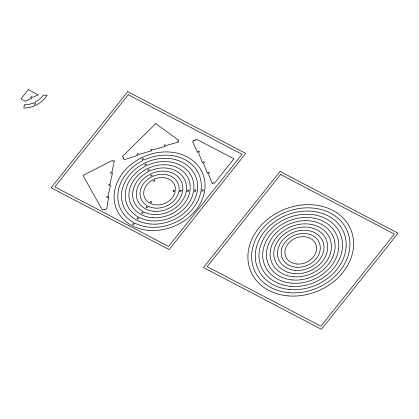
<?xml version="1.0" encoding="UTF-8"?>
<svg xmlns="http://www.w3.org/2000/svg" width="419" height="419" viewBox="0 0 419 419"><rect width="100%" height="100%" fill="white"/><g stroke="black" fill="none" stroke-linecap="round" stroke-linejoin="round"><path stroke-width="0.63" d="M173.277 190.456L173.12 191.556L175.221 191.52A16.262 13.24 -22.4 0 1 150.51 203.519L151.788 201.916L150.777 201.387L149.499 202.985A16.262 13.24 -22.4 0 1 152.835 179.798L153.658 181.364L154.826 180.793L154.009 179.227A16.262 13.24 -22.4 0 1 175.378 190.42L173.277 190.456M181.149 190.32L180.992 191.415L178.892 191.452A20.054 16.331 -22.4 0 1 148.274 206.321L147.001 207.924L145.99 207.395L147.263 205.792A20.054 16.331 -22.4 0 1 151.4 177.054L150.578 175.493L151.751 174.922L152.568 176.488A20.054 16.331 -22.4 0 1 179.049 190.357L181.149 190.32M188.498 190.189L188.341 191.289L186.24 191.326A27.644 22.506 -22.4 0 1 143.806 211.93L142.528 213.533L141.517 213.004L142.795 211.401A27.644 22.506 -22.4 0 1 148.525 171.575L147.703 170.009L148.876 169.438L149.693 171.004A27.644 22.506 -22.4 0 1 186.397 190.226L188.498 190.189M195.841 190.064L195.683 191.158L193.583 191.195A35.233 28.686 -22.4 0 1 139.333 217.54L138.055 219.142L137.044 218.613L138.322 217.011A35.233 28.686 -22.4 0 1 145.65 166.092L144.827 164.526L146.001 163.96L146.818 165.526A35.233 28.686 -22.4 0 1 193.74 190.1L195.841 190.064M203.184 189.933L203.026 191.027L200.931 191.069A42.822 34.861 -22.4 0 1 134.866 223.149L133.588 224.752L132.577 224.223L133.855 222.62A42.822 34.861 -22.4 0 1 142.774 160.613L141.957 159.047L143.125 158.482L143.947 160.048A42.822 34.861 -22.4 0 1 201.089 189.969L203.184 189.933M24.328 104.891L23.82 108.097A23.852 19.415 -22.4 0 0 47.185 95.165L43.194 95.186A20.054 16.331 -22.4 0 1 34.814 102.294L35.605 103.87L34.426 104.425L33.635 102.849A20.054 16.331 -22.4 0 1 24.328 104.891M108.668 196.872L106.735 208.961L104.808 209.94L104.289 209.013L102.341 210.003L82.993 175.409L112.454 160.446L112.973 161.373L114.424 160.634L111.988 171.79L110.532 172.528L111.051 173.45L112.507 172.717L110.066 183.868L108.615 184.606L109.129 185.533L110.585 184.795L108.149 195.945L106.688 196.689L107.206 197.616L108.668 196.872M28.298 89.676L20.95 98.894L25.292 101.168L31.823 98.229L30.545 97.564L31.315 96.6L32.588 97.266L38.37 94.951L28.298 89.676M127.753 91.641L51.134 187.775L169.108 249.556L245.728 153.422L127.753 91.641M128.261 94.746L54.837 186.874L168.595 246.451L242.025 154.318L128.261 94.746M193.861 140.14L192.583 141.742L197.543 152.307L198.512 151.091L199.523 151.626L198.554 152.835L202.513 162.855L203.477 161.645L204.488 162.179L203.524 163.384L207.484 173.403L208.442 172.199L209.453 172.728L208.494 173.937L212.449 183.957L213.412 182.752L214.423 183.281L233.912 158.822L196.16 139.056L194.872 140.674L193.861 140.14M280.075 171.408L203.456 267.542L321.431 329.324L398.05 233.189L280.075 171.408M280.583 174.514L207.159 266.641L320.923 326.218L394.347 234.09L280.583 174.514M155.774 123.626L122.374 156.549L123.888 157.649L122.992 158.529L124.495 159.618L138.097 155.208L136.966 154.381L137.861 153.501L138.993 154.323L151.699 150.788L150.568 149.965L151.463 149.085L152.589 149.902L165.296 146.367L164.164 145.55L165.06 144.665L166.191 145.487L178.892 141.947L177.766 141.13L178.656 140.25L155.774 123.626M288.885 292.687A50.411 41.041 -22.4 0 0 348 232.838A50.411 41.041 -22.4 0 0 265.368 225.569A50.411 41.041 -22.4 0 0 288.885 292.687M289.78 289.503A46.619 37.951 -22.4 0 0 344.444 234.158A46.619 37.951 -22.4 0 0 268.034 227.433A46.619 37.951 -22.4 0 0 289.78 289.503M290.671 286.318A42.822 34.861 -22.4 0 0 340.888 235.478A42.822 34.861 -22.4 0 0 270.695 229.298A42.822 34.861 -22.4 0 0 290.671 286.318M291.566 283.129A39.03 31.776 -22.4 0 0 337.332 236.798A39.03 31.776 -22.4 0 0 273.361 231.168A39.03 31.776 -22.4 0 0 291.566 283.129M292.457 279.944A35.233 28.686 -22.4 0 0 333.775 238.118A35.233 28.686 -22.4 0 0 276.021 233.032A35.233 28.686 -22.4 0 0 292.457 279.944M293.352 276.76A31.441 25.596 -22.4 0 0 330.219 239.438A31.441 25.596 -22.4 0 0 278.687 234.902A31.441 25.596 -22.4 0 0 293.352 276.76M294.243 273.576A27.644 22.506 -22.4 0 0 326.663 240.752A27.644 22.506 -22.4 0 0 281.348 236.766A27.644 22.506 -22.4 0 0 294.243 273.576M295.138 270.391A23.852 19.415 -22.4 0 0 323.107 242.072A23.852 19.415 -22.4 0 0 284.014 238.631A23.852 19.415 -22.4 0 0 295.138 270.391M296.029 267.202A20.054 16.331 -22.4 0 0 319.55 243.392A20.054 16.331 -22.4 0 0 286.675 240.501A20.054 16.331 -22.4 0 0 296.029 267.202M296.924 264.017A16.262 13.24 -22.4 0 0 315.994 244.712A16.262 13.24 -22.4 0 0 289.34 242.365A16.262 13.24 -22.4 0 0 296.924 264.017M287.989 295.872A54.208 44.131 -22.4 0 0 351.562 231.524A54.208 44.131 -22.4 0 0 262.708 223.699A54.208 44.131 -22.4 0 0 287.989 295.872M148.604 230.382A46.619 37.951 -22.4 0 0 203.267 175.037A46.619 37.951 -22.4 0 0 126.857 168.312A46.619 37.951 -22.4 0 0 148.604 230.382M150.39 224.008A39.03 31.776 -22.4 0 0 196.155 177.677A39.03 31.776 -22.4 0 0 132.184 172.047A39.03 31.776 -22.4 0 0 150.39 224.008M152.176 217.639A31.441 25.596 -22.4 0 0 189.042 180.317A31.441 25.596 -22.4 0 0 137.511 175.781A31.441 25.596 -22.4 0 0 152.176 217.639M153.962 211.27A23.852 19.415 -22.4 0 0 181.93 182.951A23.852 19.415 -22.4 0 0 142.837 179.51A23.852 19.415 -22.4 0 0 153.962 211.27"/></g></svg>
